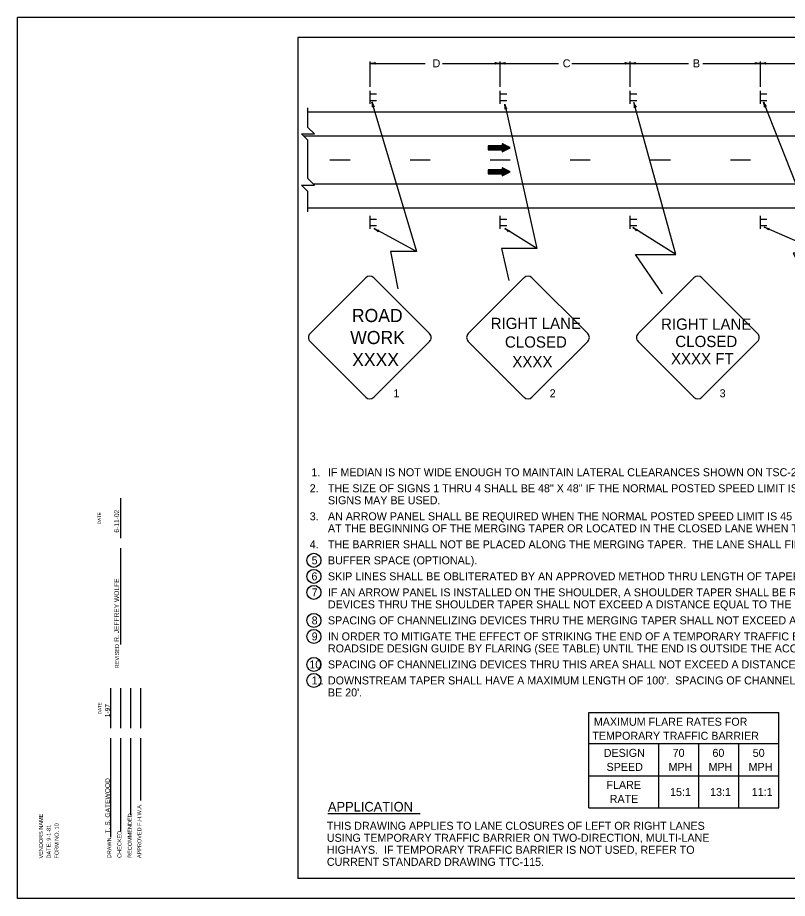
# Model space of a CAD drawing. Extents: x 1000 to 1286, y 1000 to 1022.
# Drawn here: x 1150 to 1169.22, y 1000 to 1022 of the extents above; entities that cross this region are included whole.
import ezdxf

# ---------------------------------------------------------------- set-up
doc = ezdxf.new("R2010")
doc.units = 0
doc.layers.add('Level 1', color=7, linetype='Continuous')
doc.layers.add('Level 10', color=7, linetype='Continuous')

msp = doc.modelspace()

# ---------------------------------------------------------------- linework, layer by layer
at = {"layer": 'Level 1'}
for p, q in [((1158.801, 1020.275), (1158.801, 1020.908)), ((1158.801, 1020.858), (1160.18, 1020.858)), ((1160.612, 1020.858), (1162.051, 1020.858)), ((1162.051, 1020.275), (1162.051, 1020.908)), ((1162.051, 1020.858), (1163.504, 1020.858)), ((1163.842, 1020.858), (1165.301, 1020.858)), ((1165.301, 1020.275), (1165.301, 1020.908)), ((1165.301, 1020.858), (1166.753, 1020.858)), ((1167.11, 1020.858), (1168.551, 1020.858)), ((1168.551, 1020.275), (1168.551, 1020.908)), ((1168.551, 1020.858), (1169.983, 1020.858)), ((1158.801, 1019.85), (1158.801, 1020.175)), ((1162.051, 1019.85), (1162.051, 1020.175)), ((1165.301, 1019.85), (1165.301, 1020.175)), ((1168.551, 1019.85), (1168.551, 1020.175)), ((1158.801, 1020.094), (1158.964, 1020.094)), ((1158.801, 1019.931), (1158.964, 1019.931)), ((1162.051, 1020.094), (1162.214, 1020.094)), ((1162.051, 1019.931), (1162.214, 1019.931)), ((1165.301, 1020.094), (1165.464, 1020.094)), ((1165.301, 1019.931), (1165.464, 1019.931)), ((1168.551, 1020.094), (1168.714, 1020.094)), ((1168.551, 1019.931), (1168.714, 1019.931)), ((1157.25, 1019.65), (1185.25, 1019.65)), ((1157.137, 1019.05), (1185.137, 1019.05)), ((1157.801, 1018.45), (1158.301, 1018.45)), ((1159.801, 1018.45), (1160.301, 1018.45)), ((1161.801, 1018.45), (1162.301, 1018.45)), ((1163.801, 1018.45), (1164.301, 1018.45)), ((1165.801, 1018.45), (1166.301, 1018.45)), ((1167.801, 1018.45), (1168.301, 1018.45)), ((1157.378, 1017.85), (1185.378, 1017.85)), ((1157.25, 1017.25), (1185.25, 1017.25)), ((1158.801, 1016.725), (1158.801, 1017.05)), ((1158.801, 1016.969), (1158.964, 1016.969)), ((1162.051, 1016.725), (1162.051, 1017.05)), ((1162.051, 1016.969), (1162.214, 1016.969)), ((1165.301, 1016.725), (1165.301, 1017.05)), ((1165.301, 1016.969), (1165.464, 1016.969)), ((1168.551, 1016.725), (1168.551, 1017.05)), ((1168.551, 1016.969), (1168.714, 1016.969)), ((1158.801, 1016.806), (1158.964, 1016.806)), ((1159.964, 1016.159), (1158.901, 1016.729)), ((1162.051, 1016.806), (1162.214, 1016.806)), ((1162.968, 1016.237), (1162.165, 1016.729)), ((1165.301, 1016.806), (1165.464, 1016.806)), ((1166.44, 1016.081), (1165.365, 1016.755)), ((1168.551, 1016.806), (1168.714, 1016.806)), ((1170.118, 1016.12), (1168.642, 1016.768)), ((1157.302, 1014.108), (1158.695, 1015.501)), ((1160.286, 1014.108), (1158.893, 1015.501)), ((1161.254, 1014.108), (1162.646, 1015.501)), ((1164.237, 1014.108), (1162.845, 1015.501)), ((1165.498, 1014.108), (1166.89, 1015.501)), ((1168.481, 1014.108), (1167.089, 1015.501)), ((1158.695, 1012.517), (1157.302, 1013.91)), ((1158.893, 1012.517), (1160.286, 1013.91)), ((1162.646, 1012.517), (1161.254, 1013.91)), ((1162.845, 1012.517), (1164.237, 1013.91)), ((1166.89, 1012.517), (1165.498, 1013.91)), ((1165.498, 1013.91), (1166.89, 1012.517)), ((1167.089, 1012.517), (1168.481, 1013.91)), ((1164.263, 1002.259), (1164.263, 1004.646)), ((1164.263, 1004.646), (1169.013, 1004.646)), ((1169.013, 1002.259), (1169.013, 1004.646)), ((1169.013, 1003.859), (1164.263, 1003.859)), ((1166.013, 1002.259), (1166.013, 1003.859)), ((1167.013, 1002.259), (1167.013, 1003.859)), ((1168.013, 1002.259), (1168.013, 1003.859)), ((1164.263, 1003.059), (1169.013, 1003.059)), ((1157.75, 1002.12), (1160.05, 1002.12)), ((1164.263, 1002.259), (1169.013, 1002.259))]:
    msp.add_line(p, q, dxfattribs=at)
for points in [[(1157.25, 1017.15), (1157.25, 1017.658), (1157.09, 1017.818), (1157.41, 1017.818), (1157.25, 1017.978), (1157.25, 1018.937), (1157.09, 1019.097), (1157.41, 1019.097), (1157.25, 1019.257), (1157.25, 1019.75)], [(1158.85, 1019.889), (1159.964, 1016.159), (1159.316, 1016.159), (1159.497, 1015.227)], [(1162.165, 1019.838), (1162.968, 1016.237), (1162.088, 1016.237), (1162.269, 1015.434)], [(1166.103, 1015.097), (1165.429, 1016.081), (1166.44, 1016.081), (1165.391, 1019.877)], [(1168.629, 1019.889), (1170.118, 1016.12), (1169.367, 1016.12), (1170.028, 1014.838)], [(1162.101, 1018.85), (1162.101, 1018.85)], [(1162.111, 1018.845), (1162.101, 1018.845)], [(1162.121, 1018.84), (1162.101, 1018.84)], [(1162.131, 1018.835), (1162.101, 1018.835)], [(1162.141, 1018.83), (1162.101, 1018.83)], [(1162.151, 1018.825), (1162.101, 1018.825)], [(1162.202, 1018.8), (1161.751, 1018.8)], [(1162.207, 1018.797), (1161.751, 1018.797)], [(1162.217, 1018.792), (1161.751, 1018.792)], [(1162.227, 1018.787), (1161.751, 1018.787)], [(1162.237, 1018.782), (1161.751, 1018.782)], [(1162.247, 1018.777), (1161.751, 1018.777)], [(1162.257, 1018.772), (1161.751, 1018.772)], [(1162.267, 1018.767), (1161.751, 1018.767)], [(1162.277, 1018.762), (1161.751, 1018.762)], [(1162.287, 1018.757), (1161.751, 1018.757)], [(1162.287, 1018.757), (1161.751, 1018.757)], [(1162.297, 1018.752), (1161.751, 1018.752)], [(1162.295, 1018.747), (1161.751, 1018.747)], [(1162.285, 1018.742), (1161.751, 1018.742)], [(1162.275, 1018.737), (1161.751, 1018.737)], [(1162.265, 1018.732), (1161.751, 1018.732)], [(1162.255, 1018.727), (1161.751, 1018.727)], [(1162.245, 1018.722), (1161.751, 1018.722)], [(1162.235, 1018.717), (1161.751, 1018.717)], [(1162.225, 1018.712), (1161.751, 1018.712)], [(1162.215, 1018.707), (1161.751, 1018.707)], [(1162.206, 1018.702), (1161.751, 1018.702)], [(1162.161, 1018.82), (1162.101, 1018.82)], [(1162.171, 1018.815), (1162.101, 1018.815)], [(1162.181, 1018.81), (1162.101, 1018.81)], [(1162.192, 1018.805), (1162.101, 1018.805)], [(1162.196, 1018.697), (1162.101, 1018.697)], [(1162.186, 1018.692), (1162.101, 1018.692)], [(1162.186, 1018.692), (1162.101, 1018.692)], [(1162.176, 1018.687), (1162.101, 1018.687)], [(1162.166, 1018.682), (1162.101, 1018.682)], [(1162.156, 1018.677), (1162.101, 1018.677)], [(1162.146, 1018.672), (1162.101, 1018.672)], [(1162.136, 1018.667), (1162.101, 1018.667)], [(1162.126, 1018.662), (1162.101, 1018.662)], [(1162.116, 1018.657), (1162.101, 1018.657)], [(1162.106, 1018.652), (1162.101, 1018.652)], [(1162.202, 1018.2), (1161.751, 1018.2)], [(1162.207, 1018.197), (1161.751, 1018.197)], [(1162.217, 1018.192), (1161.751, 1018.192)], [(1162.227, 1018.187), (1161.751, 1018.187)], [(1162.237, 1018.182), (1161.751, 1018.182)], [(1162.247, 1018.177), (1161.751, 1018.177)], [(1162.257, 1018.172), (1161.751, 1018.172)], [(1162.267, 1018.167), (1161.751, 1018.167)], [(1162.277, 1018.162), (1161.751, 1018.162)], [(1162.101, 1018.25), (1162.101, 1018.25)], [(1162.111, 1018.245), (1162.101, 1018.245)], [(1162.121, 1018.24), (1162.101, 1018.24)], [(1162.131, 1018.235), (1162.101, 1018.235)], [(1162.141, 1018.23), (1162.101, 1018.23)], [(1162.151, 1018.225), (1162.101, 1018.225)], [(1162.161, 1018.22), (1162.101, 1018.22)], [(1162.171, 1018.215), (1162.101, 1018.215)], [(1162.181, 1018.21), (1162.101, 1018.21)], [(1162.192, 1018.205), (1162.101, 1018.205)], [(1162.287, 1018.157), (1161.751, 1018.157)], [(1162.287, 1018.157), (1161.751, 1018.157)], [(1162.297, 1018.152), (1161.751, 1018.152)], [(1162.295, 1018.147), (1161.751, 1018.147)], [(1162.285, 1018.142), (1161.751, 1018.142)], [(1162.275, 1018.137), (1161.751, 1018.137)], [(1162.265, 1018.132), (1161.751, 1018.132)], [(1162.255, 1018.127), (1161.751, 1018.127)], [(1162.245, 1018.122), (1161.751, 1018.122)], [(1162.235, 1018.117), (1161.751, 1018.117)], [(1162.225, 1018.112), (1161.751, 1018.112)], [(1162.215, 1018.107), (1161.751, 1018.107)], [(1162.206, 1018.102), (1161.751, 1018.102)], [(1162.196, 1018.097), (1162.101, 1018.097)], [(1162.186, 1018.092), (1162.101, 1018.092)], [(1162.186, 1018.092), (1162.101, 1018.092)], [(1162.176, 1018.087), (1162.101, 1018.087)], [(1162.166, 1018.082), (1162.101, 1018.082)], [(1162.156, 1018.077), (1162.101, 1018.077)], [(1162.146, 1018.072), (1162.101, 1018.072)], [(1162.136, 1018.067), (1162.101, 1018.067)], [(1162.126, 1018.062), (1162.101, 1018.062)], [(1162.116, 1018.057), (1162.101, 1018.057)], [(1162.106, 1018.052), (1162.101, 1018.052)]]:
    msp.add_lwpolyline(points, dxfattribs=at)
for points in [[(1162.301, 1018.75), (1162.101, 1018.85), (1162.101, 1018.8), (1161.751, 1018.8), (1161.751, 1018.7), (1162.101, 1018.7), (1162.101, 1018.65)], [(1162.301, 1018.15), (1162.101, 1018.25), (1162.101, 1018.2), (1161.751, 1018.2), (1161.751, 1018.1), (1162.101, 1018.1), (1162.101, 1018.05)]]:
    msp.add_lwpolyline(points, close=True, dxfattribs=at)
for centre in [(1157.4, 1008.444), (1157.4, 1008.044), (1157.4, 1007.644), (1157.4, 1006.944), (1157.4, 1006.544), (1157.4, 1005.844), (1157.4, 1005.444)]:
    msp.add_circle(centre, 0.175, dxfattribs=at)
for centre, radius, start, end in [((1158.801, 1021.249), 0.391, 270, 288.6688), ((1158.801, 1020.468), 0.391, 71.3472, 89.9939), ((1158.801, 1021.249), 0.391, 269.9878, 270), ((1158.95, 1020.858), 0.0313, 138.7746, 220.8913), ((1161.903, 1020.858), 0.0313, 318.7746, 40.8913), ((1162.051, 1021.249), 0.391, 251.3472, 269.9939), ((1162.051, 1020.468), 0.391, 90, 108.6688), ((1162.051, 1021.249), 0.391, 270, 288.6688), ((1162.051, 1020.468), 0.391, 89.9878, 90), ((1162.051, 1020.468), 0.391, 71.3472, 89.9939), ((1162.051, 1021.249), 0.391, 269.9878, 270), ((1162.2, 1020.858), 0.0313, 138.7746, 220.8913), ((1165.153, 1020.858), 0.0313, 318.7746, 40.8913), ((1165.301, 1021.249), 0.391, 251.3472, 269.9939), ((1165.301, 1020.468), 0.391, 90, 108.6688), ((1165.301, 1021.249), 0.391, 270, 288.6688), ((1165.301, 1020.468), 0.391, 89.9878, 90), ((1165.301, 1020.468), 0.391, 71.3472, 89.9939), ((1165.301, 1021.249), 0.391, 269.9878, 270), ((1165.45, 1020.858), 0.0313, 138.7746, 220.8913), ((1168.403, 1020.858), 0.0313, 318.7746, 40.8913), ((1168.551, 1021.249), 0.391, 251.3472, 269.9939), ((1168.551, 1020.468), 0.391, 90, 108.6688), ((1168.551, 1021.249), 0.391, 270, 288.6688), ((1168.551, 1020.468), 0.391, 89.9878, 90), ((1168.551, 1020.468), 0.391, 71.3472, 89.9939), ((1168.551, 1021.249), 0.391, 269.9878, 270), ((1168.7, 1020.858), 0.0313, 138.7746, 220.8913), ((1159.224, 1020.001), 0.391, 196.6262, 215.295), ((1158.475, 1019.778), 0.391, 357.9733, 16.6201), ((1159.224, 1020.001), 0.391, 196.614, 196.6262), ((1158.892, 1019.747), 0.0313, 65.4008, 147.5175), ((1162.547, 1019.923), 0.391, 192.5718, 211.2405), ((1161.784, 1019.753), 0.391, 353.9189, 12.5657), ((1162.547, 1019.923), 0.391, 192.5595, 192.5718), ((1162.198, 1019.693), 0.0313, 61.3464, 143.4631), ((1165.767, 1019.981), 0.391, 195.4415, 195.4537), ((1165.767, 1019.981), 0.391, 195.4537, 214.1225), ((1165.014, 1019.772), 0.391, 356.8008, 15.4476), ((1165.43, 1019.733), 0.0313, 64.2283, 146.345), ((1168.992, 1020.033), 0.391, 201.563, 220.2317), ((1168.265, 1019.746), 0.391, 2.9101, 21.5568), ((1168.992, 1020.033), 0.391, 201.5507, 201.563), ((1168.683, 1019.751), 0.0313, 70.3375, 152.4542), ((1159.086, 1017.073), 0.391, 241.7819, 260.4507), ((1158.717, 1016.385), 0.391, 43.129, 61.7758), ((1159.086, 1017.073), 0.391, 241.7697, 241.7819), ((1159.032, 1016.659), 0.0313, 110.5565, 192.6732), ((1162.37, 1017.062), 0.391, 238.4955, 257.1642), ((1161.961, 1016.396), 0.391, 39.8426, 58.4893), ((1162.37, 1017.062), 0.391, 238.4832, 238.4955), ((1162.292, 1016.651), 0.0313, 107.2701, 189.3867), ((1165.572, 1017.086), 0.391, 237.9344, 256.6032), ((1165.157, 1016.424), 0.391, 39.2815, 57.9283), ((1165.572, 1017.086), 0.391, 237.9222, 237.9344), ((1165.491, 1016.676), 0.0313, 106.709, 188.8257), ((1168.799, 1017.126), 0.391, 246.3192, 264.988), ((1168.485, 1016.41), 0.391, 47.6664, 66.3131), ((1168.799, 1017.126), 0.391, 246.307, 246.3192), ((1168.778, 1016.708), 0.0313, 115.0938, 197.2105), ((1158.794, 1015.401), 0.141, 45.0001, 134.9999), ((1162.746, 1015.401), 0.141, 45.0001, 134.9999), ((1166.989, 1015.401), 0.141, 45.0001, 134.9999), ((1157.402, 1014.009), 0.141, 134.9999, 225.0001), ((1160.186, 1014.009), 0.141, 314.9999, 45.0001), ((1161.354, 1014.009), 0.141, 134.9999, 225.0001), ((1164.138, 1014.009), 0.141, 314.9999, 45.0001), ((1165.597, 1014.009), 0.141, 134.9999, 225.0001), ((1168.381, 1014.009), 0.141, 314.9999, 45.0001), ((1158.794, 1012.617), 0.141, 225.0001, 314.9999), ((1162.746, 1012.617), 0.141, 225.0001, 314.9999), ((1166.989, 1012.617), 0.141, 225.0001, 314.9999)]:
    msp.add_arc(centre, radius, start, end, dxfattribs=at)
at = {"layer": 'Level 10'}
for p, q in [((1150, 1000), (1150, 1022)), ((1186, 1022), (1150, 1022)), ((1157, 1021.5), (1157, 1000.5)), ((1185.5, 1021.5), (1157, 1021.5)), ((1152.575, 1008.994), (1152.575, 1009.994)), ((1152.575, 1006.343), (1152.575, 1008.744)), ((1152.331, 1004.248), (1152.331, 1005.248)), ((1152.581, 1004.248), (1152.581, 1005.248)), ((1152.831, 1004.248), (1152.831, 1005.248)), ((1153.081, 1004.248), (1153.081, 1005.248)), ((1152.331, 1001.528), (1152.331, 1003.998)), ((1152.581, 1001.673), (1152.581, 1003.998)), ((1152.831, 1002.081), (1152.831, 1003.998)), ((1153.081, 1002.448), (1153.081, 1003.998)), ((1185.5, 1000.5), (1157, 1000.5)), ((1186, 1000), (1150, 1000))]:
    msp.add_line(p, q, dxfattribs=at)

# ---------------------------------------------------------------- texts
at = {"layer": 'Level 1'}
for s, height, p in [('D', 0.2, (1160.364, 1020.758)), ('C', 0.2, (1163.614, 1020.758)), ('B', 0.2, (1166.864, 1020.758)), ('ROAD', 0.3281, (1158.348, 1014.396)), ('RIGHT LANE', 0.2813, (1161.813, 1014.222)), ('RIGHT LANE', 0.2813, (1166.068, 1014.203)), ('WORK', 0.3282, (1158.306, 1013.845)), ('CLOSED', 0.2813, (1162.17, 1013.757)), ('CLOSED', 0.2813, (1166.425, 1013.771)), ('XXXX', 0.3281, (1158.354, 1013.294)), ('XXXX', 0.2813, (1162.354, 1013.265)), ('XXXX FT', 0.2813, (1166.316, 1013.34)), ('1', 0.2, (1159.386, 1012.517)), ('2', 0.2, (1163.288, 1012.517)), ('3', 0.2, (1167.532, 1012.517)), ('1.', 0.2, (1157.336, 1010.544)), ('IF MEDIAN IS NOT WIDE ENOUGH TO MAINTAIN LATERAL CLEARANCES SHOWN ON TSC-260, SIGNS 1 THRU 5 SHALL NOT BE DUAL MOUNTED.', 0.2, (1157.75, 1010.544)), ('2.', 0.2, (1157.295, 1010.144)), ('THE SIZE OF SIGNS 1 THRU 4 SHALL BE 48" X 48" IF THE NORMAL POSTED SPEED LIMIT IS 45 MPH OR GREATER.  OTHERWISE, 36" X 36" ', 0.2, (1157.75, 1010.144)), ('SIGNS MAY BE USED.', 0.2, (1157.75, 1009.844)), ('3.', 0.2, (1157.295, 1009.444)), ('AN ARROW PANEL SHALL BE REQUIRED WHEN THE NORMAL POSTED SPEED LIMIT IS 45 MPH OR GREATER.  IT SHALL BE LOCATED ON THE SHOULDER ', 0.2, (1157.75, 1009.444)), ('AT THE BEGINNING OF THE MERGING TAPER OR LOCATED IN THE CLOSED LANE WHEN THE SHOULDER IS NARROW.', 0.2, (1157.75, 1009.144)), ('4.', 0.2, (1157.295, 1008.744)), ('THE BARRIER SHALL NOT BE PLACED ALONG THE MERGING TAPER.  THE LANE SHALL FIRST BE CLOSED USING CHANNELIZING DEVICES AND PAVEMENT MARKINGS.', 0.2, (1157.75, 1008.744)), ('5', 0.2, (1157.343, 1008.344)), ('BUFFER SPACE (OPTIONAL).', 0.2, (1157.75, 1008.344)), ('6', 0.2, (1157.338, 1007.944)), ('SKIP LINES SHALL BE OBLITERATED BY AN APPROVED METHOD THRU LENGTH OF TAPERS.  OTHER CONFLICTING PAVEMENT MARKINGS SHALL BE OBLITERATED.  ', 0.2, (1157.75, 1007.944)), ('7', 0.2, (1157.343, 1007.544)), ('IF AN ARROW PANEL IS INSTALLED ON THE SHOULDER, A SHOULDER TAPER SHALL BE REQUIRED.  TAPER LENGTH SHALL BE 0.33 L.  SPACING OF CHANNELIZING ', 0.2, (1157.75, 1007.544)), ('DEVICES THRU THE SHOULDER TAPER SHALL NOT EXCEED A DISTANCE EQUAL TO THE NORMAL POSTED SPEED LIMIT.', 0.2, (1157.75, 1007.244)), ('8', 0.2, (1157.343, 1006.844)), ('SPACING OF CHANNELIZING DEVICES THRU THE MERGING TAPER SHALL NOT EXCEED A DISTANCE EQUAL TO THE NORMAL POSTED SPEED LIMIT.', 0.2, (1157.75, 1006.844)), ('9', 0.2, (1157.343, 1006.444)), ('IN ORDER TO MITIGATE THE EFFECT OF STRIKING THE END OF A TEMPORARY TRAFFIC BARRIER, THE END SHALL BE INSTALLED IN ACCORDANCE WITH THE ', 0.2, (1157.75, 1006.444)), ('ROADSIDE DESIGN GUIDE BY FLARING (SEE TABLE) UNTIL THE END IS OUTSIDE THE ACCEPTABLE CLEAR ZONE OR BY PROVIDING CRASHWORTHY END TREATMENTS.', 0.2, (1157.75, 1006.144)), ('10', 0.2, (1157.286, 1005.744)), ('SPACING OF CHANNELIZING DEVICES THRU THIS AREA SHALL NOT EXCEED A DISTANCE EQUAL TO TWO TIMES THE NORMAL POSTED SPEED LIMIT.', 0.2, (1157.75, 1005.744)), ('11', 0.2, (1157.343, 1005.344)), ("DOWNSTREAM TAPER SHALL HAVE A MAXIMUM LENGTH OF 100'.  SPACING OF CHANNELIZING DEVICES THRU THE DOWNSTREAM TAPER SHALL ", 0.2, (1157.75, 1005.344)), ("BE 20'.", 0.2, (1157.75, 1005.044)), ('MAXIMUM FLARE RATES FOR ', 0.2, (1164.391, 1004.312)), ('TEMPORARY TRAFFIC BARRIER', 0.2, (1164.352, 1003.962)), ('DESIGN', 0.2, (1164.638, 1003.534)), ('70', 0.2, (1166.358, 1003.534)), ('60', 0.2, (1167.353, 1003.534)), ('50', 0.2, (1168.358, 1003.534)), ('SPEED', 0.2, (1164.708, 1003.184)), ('MPH', 0.2, (1166.255, 1003.184)), ('MPH', 0.2, (1167.255, 1003.184)), ('MPH', 0.2, (1168.255, 1003.184)), ('FLARE', 0.2, (1164.705, 1002.734)), ('13:1', 0.2, (1167.294, 1002.559)), ('RATE', 0.2, (1164.787, 1002.384)), ('15:1', 0.2, (1166.294, 1002.559)), ('11:1', 0.2, (1168.335, 1002.559)), ('APPLICATION', 0.24, (1157.75, 1002.17)), ('THIS DRAWING APPLIES TO LANE CLOSURES OF LEFT OR RIGHT LANES ', 0.2, (1157.723, 1001.713)), ('USING TEMPORARY TRAFFIC BARRIER ON TWO-DIRECTION, MULTI-LANE ', 0.2, (1157.723, 1001.413)), ('HIGHAYS.  IF TEMPORARY TRAFFIC BARRIER IS NOT USED, REFER TO ', 0.2, (1157.723, 1001.113)), ('CURRENT STANDARD DRAWING TTC-115.', 0.2, (1157.723, 1000.813))]:
    msp.add_text(s, height=height, dxfattribs=at).set_placement(p)
for s, p in [('6-11-02', (1152.533, 1009.136)), ('R. JEFFREY WOLFE', (1152.533, 1006.409)), ('1-97', (1152.306, 1004.523)), ('T. S. GATEWOOD', (1152.307, 1001.623))]:
    msp.add_text(s, height=0.12, rotation=90, dxfattribs=at).set_placement(p)
at = {"layer": 'Level 10'}
for s, height, p in [('DATE', 0.08, (1152.082, 1009.348)), ('REVISED', 0.1, (1152.531, 1005.748)), ('DATE', 0.08, (1152.088, 1004.602)), ('APPROVED F.H.W.A.', 0.1, (1153.089, 1001.006)), ('VENDORS NAME', 0.1, (1150.631, 1000.996)), ('RECOMMENDED', 0.1, (1152.852, 1001.012)), ('DATE: 9-1-81', 0.1, (1150.826, 1000.996)), ('FORM NO. 10', 0.1, (1151.025, 1000.994)), ('DRAWN', 0.1, (1152.337, 1001.002)), ('CHECKED', 0.1, (1152.593, 1001.012))]:
    msp.add_text(s, height=height, rotation=90, dxfattribs=at).set_placement(p)

doc.saveas('drawing.dxf')
